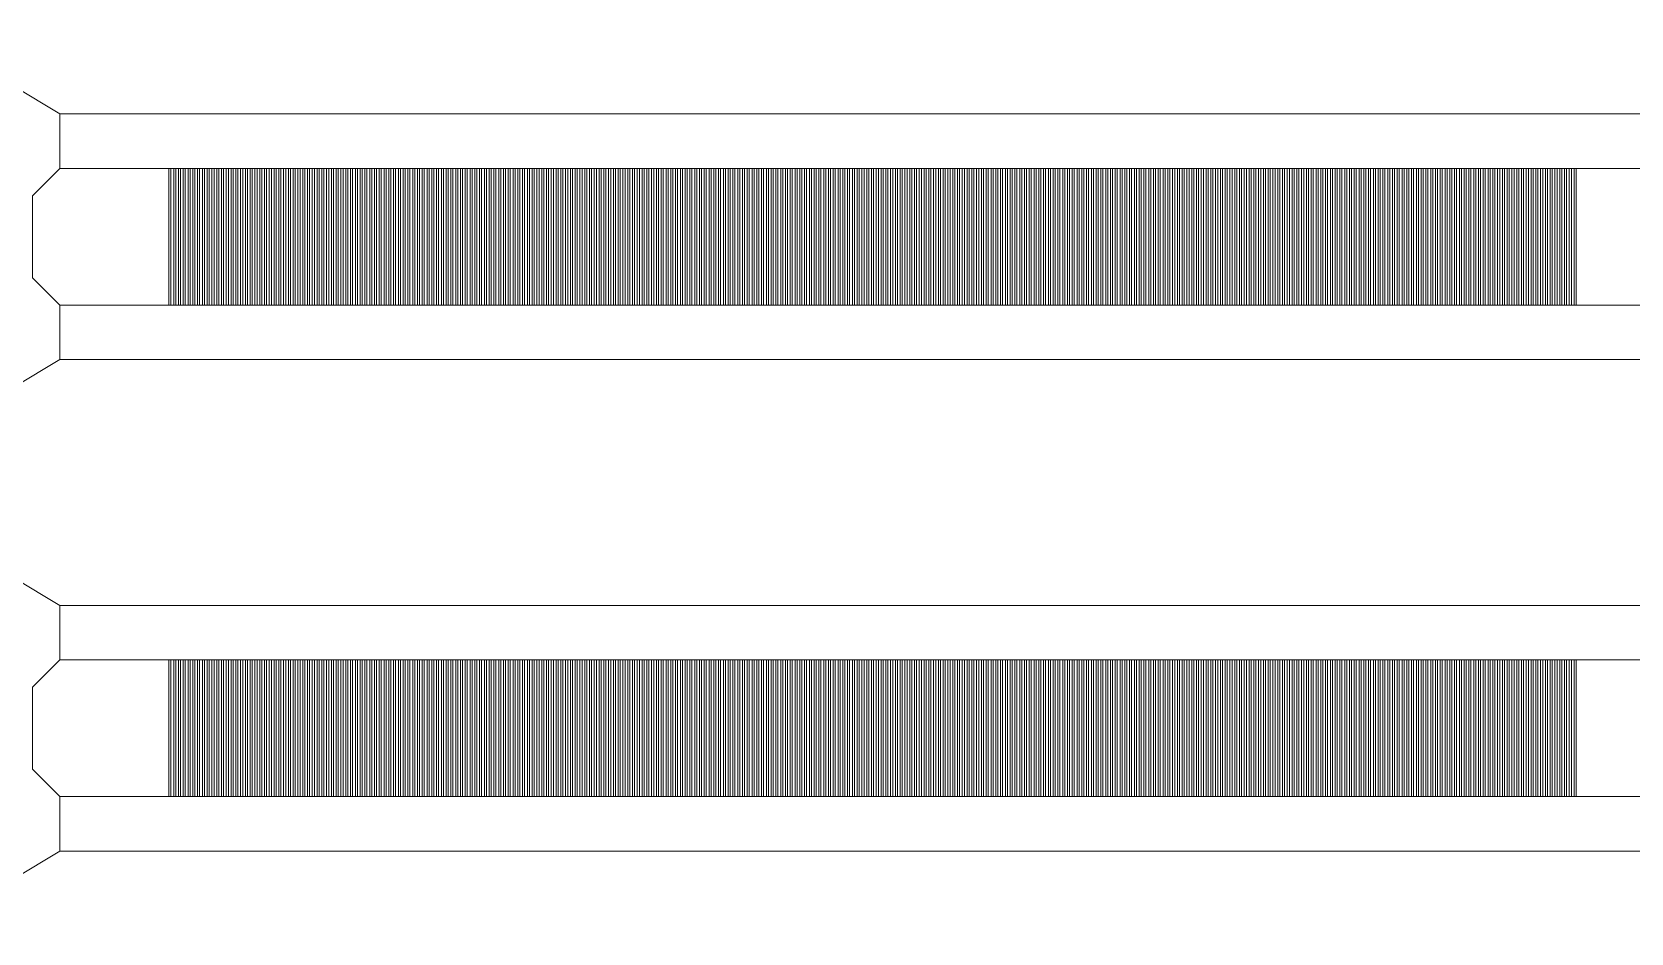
# Model space of a CAD drawing. Extents: x 1000 to 49000, y 2919 to 77300.
# Drawn here: x 39820 to 40405, y 43400 to 43730 of the extents above; entities that cross this region are included whole.
import ezdxf

# ---------------------------------------------------------------- set-up
doc = ezdxf.new("R2010")
doc.units = 13
doc.layers.add('Outer', color=1, linetype='Continuous', lineweight=0, true_color=0xff0000)

msp = doc.modelspace()

# ---------------------------------------------------------------- linework, layer by layer
at = {"layer": 'Outer'}
for points in [[(39780, 43730), (39830, 43700), (39830, 43680), (39820, 43670), (39820, 43640), (39830, 43630), (39830, 43610), (39780, 43580)], [(39830, 43680), (39830, 43700), (41340, 43700), (41340, 43680), (39830, 43680)], [(39870, 43680), (39870.75, 43680), (39870.75, 43630), (39870, 43630), (39870, 43680)], [(39871.75, 43680), (39872.5, 43680), (39872.5, 43630), (39871.75, 43630), (39871.75, 43680)], [(39873.5, 43680), (39874.25, 43680), (39874.25, 43630), (39873.5, 43630), (39873.5, 43680)], [(39875.25, 43680), (39876, 43680), (39876, 43630), (39875.25, 43630), (39875.25, 43680)], [(39877, 43680), (39877.75, 43680), (39877.75, 43630), (39877, 43630), (39877, 43680)], [(39878.75, 43680), (39879.5, 43680), (39879.5, 43630), (39878.75, 43630), (39878.75, 43680)], [(39880.5, 43680), (39881.25, 43680), (39881.25, 43630), (39880.5, 43630), (39880.5, 43680)], [(39882.25, 43680), (39883, 43680), (39883, 43630), (39882.25, 43630), (39882.25, 43680)], [(39884, 43680), (39884.75, 43680), (39884.75, 43630), (39884, 43630), (39884, 43680)], [(39885.75, 43680), (39886.5, 43680), (39886.5, 43630), (39885.75, 43630), (39885.75, 43680)], [(39887.5, 43680), (39888.25, 43680), (39888.25, 43630), (39887.5, 43630), (39887.5, 43680)], [(39889.25, 43680), (39890, 43680), (39890, 43630), (39889.25, 43630), (39889.25, 43680)], [(39891, 43680), (39891.75, 43680), (39891.75, 43630), (39891, 43630), (39891, 43680)], [(39892.75, 43680), (39893.5, 43680), (39893.5, 43630), (39892.75, 43630), (39892.75, 43680)], [(39894.5, 43680), (39895.25, 43680), (39895.25, 43630), (39894.5, 43630), (39894.5, 43680)], [(39896.25, 43680), (39897, 43680), (39897, 43630), (39896.25, 43630), (39896.25, 43680)], [(39898, 43680), (39898.75, 43680), (39898.75, 43630), (39898, 43630), (39898, 43680)], [(39899.75, 43680), (39900.5, 43680), (39900.5, 43630), (39899.75, 43630), (39899.75, 43680)], [(39901.5, 43680), (39902.25, 43680), (39902.25, 43630), (39901.5, 43630), (39901.5, 43680)], [(39903.25, 43680), (39904, 43680), (39904, 43630), (39903.25, 43630), (39903.25, 43680)], [(39905, 43680), (39905.75, 43680), (39905.75, 43630), (39905, 43630), (39905, 43680)], [(39906.75, 43680), (39907.5, 43680), (39907.5, 43630), (39906.75, 43630), (39906.75, 43680)], [(39908.5, 43680), (39909.25, 43680), (39909.25, 43630), (39908.5, 43630), (39908.5, 43680)], [(39910.25, 43680), (39911, 43680), (39911, 43630), (39910.25, 43630), (39910.25, 43680)], [(39912, 43680), (39912.75, 43680), (39912.75, 43630), (39912, 43630), (39912, 43680)], [(39913.75, 43680), (39914.5, 43680), (39914.5, 43630), (39913.75, 43630), (39913.75, 43680)], [(39915.5, 43680), (39916.25, 43680), (39916.25, 43630), (39915.5, 43630), (39915.5, 43680)], [(39917.25, 43680), (39918, 43680), (39918, 43630), (39917.25, 43630), (39917.25, 43680)], [(39919, 43680), (39919.75, 43680), (39919.75, 43630), (39919, 43630), (39919, 43680)], [(39920.75, 43680), (39921.5, 43680), (39921.5, 43630), (39920.75, 43630), (39920.75, 43680)], [(39922.5, 43680), (39923.25, 43680), (39923.25, 43630), (39922.5, 43630), (39922.5, 43680)], [(39924.25, 43680), (39925, 43680), (39925, 43630), (39924.25, 43630), (39924.25, 43680)], [(39926, 43680), (39926.75, 43680), (39926.75, 43630), (39926, 43630), (39926, 43680)], [(39927.75, 43680), (39928.5, 43680), (39928.5, 43630), (39927.75, 43630), (39927.75, 43680)], [(39929.5, 43680), (39930.25, 43680), (39930.25, 43630), (39929.5, 43630), (39929.5, 43680)], [(39931.25, 43680), (39932, 43680), (39932, 43630), (39931.25, 43630), (39931.25, 43680)], [(39933, 43680), (39933.75, 43680), (39933.75, 43630), (39933, 43630), (39933, 43680)], [(39934.75, 43680), (39935.5, 43680), (39935.5, 43630), (39934.75, 43630), (39934.75, 43680)], [(39936.5, 43680), (39937.25, 43680), (39937.25, 43630), (39936.5, 43630), (39936.5, 43680)], [(39938.25, 43680), (39939, 43680), (39939, 43630), (39938.25, 43630), (39938.25, 43680)], [(39940, 43680), (39940.75, 43680), (39940.75, 43630), (39940, 43630), (39940, 43680)], [(39941.75, 43680), (39942.5, 43680), (39942.5, 43630), (39941.75, 43630), (39941.75, 43680)], [(39943.5, 43680), (39944.25, 43680), (39944.25, 43630), (39943.5, 43630), (39943.5, 43680)], [(39945.25, 43680), (39946, 43680), (39946, 43630), (39945.25, 43630), (39945.25, 43680)], [(39947, 43680), (39947.75, 43680), (39947.75, 43630), (39947, 43630), (39947, 43680)], [(39948.75, 43680), (39949.5, 43680), (39949.5, 43630), (39948.75, 43630), (39948.75, 43680)], [(39950.5, 43680), (39951.25, 43680), (39951.25, 43630), (39950.5, 43630), (39950.5, 43680)], [(39952.25, 43680), (39953, 43680), (39953, 43630), (39952.25, 43630), (39952.25, 43680)], [(39954, 43680), (39954.75, 43680), (39954.75, 43630), (39954, 43630), (39954, 43680)], [(39955.75, 43680), (39956.5, 43680), (39956.5, 43630), (39955.75, 43630), (39955.75, 43680)], [(39957.5, 43680), (39958.25, 43680), (39958.25, 43630), (39957.5, 43630), (39957.5, 43680)], [(39959.25, 43680), (39960, 43680), (39960, 43630), (39959.25, 43630), (39959.25, 43680)], [(39961, 43680), (39961.75, 43680), (39961.75, 43630), (39961, 43630), (39961, 43680)], [(39962.75, 43680), (39963.5, 43680), (39963.5, 43630), (39962.75, 43630), (39962.75, 43680)], [(39964.5, 43680), (39965.25, 43680), (39965.25, 43630), (39964.5, 43630), (39964.5, 43680)], [(39966.25, 43680), (39967, 43680), (39967, 43630), (39966.25, 43630), (39966.25, 43680)], [(39968, 43680), (39968.75, 43680), (39968.75, 43630), (39968, 43630), (39968, 43680)], [(39969.75, 43680), (39970.5, 43680), (39970.5, 43630), (39969.75, 43630), (39969.75, 43680)], [(39971.5, 43680), (39972.25, 43680), (39972.25, 43630), (39971.5, 43630), (39971.5, 43680)], [(39973.25, 43680), (39974, 43680), (39974, 43630), (39973.25, 43630), (39973.25, 43680)], [(39975, 43680), (39975.75, 43680), (39975.75, 43630), (39975, 43630), (39975, 43680)], [(39976.75, 43680), (39977.5, 43680), (39977.5, 43630), (39976.75, 43630), (39976.75, 43680)], [(39978.5, 43680), (39979.25, 43680), (39979.25, 43630), (39978.5, 43630), (39978.5, 43680)], [(39980.25, 43680), (39981, 43680), (39981, 43630), (39980.25, 43630), (39980.25, 43680)], [(39982, 43680), (39982.75, 43680), (39982.75, 43630), (39982, 43630), (39982, 43680)], [(39983.75, 43680), (39984.5, 43680), (39984.5, 43630), (39983.75, 43630), (39983.75, 43680)], [(39985.5, 43680), (39986.25, 43680), (39986.25, 43630), (39985.5, 43630), (39985.5, 43680)], [(39987.25, 43680), (39988, 43680), (39988, 43630), (39987.25, 43630), (39987.25, 43680)], [(39989, 43680), (39989.75, 43680), (39989.75, 43630), (39989, 43630), (39989, 43680)], [(39990.75, 43680), (39991.5, 43680), (39991.5, 43630), (39990.75, 43630), (39990.75, 43680)], [(39992.5, 43680), (39993.25, 43680), (39993.25, 43630), (39992.5, 43630), (39992.5, 43680)], [(39994.25, 43680), (39995, 43680), (39995, 43630), (39994.25, 43630), (39994.25, 43680)], [(39996, 43680), (39996.75, 43680), (39996.75, 43630), (39996, 43630), (39996, 43680)], [(39997.75, 43680), (39998.5, 43680), (39998.5, 43630), (39997.75, 43630), (39997.75, 43680)], [(39999.5, 43680), (40000.25, 43680), (40000.25, 43630), (39999.5, 43630), (39999.5, 43680)], [(40001.25, 43680), (40002, 43680), (40002, 43630), (40001.25, 43630), (40001.25, 43680)], [(40003, 43680), (40003.75, 43680), (40003.75, 43630), (40003, 43630), (40003, 43680)], [(40004.75, 43680), (40005.5, 43680), (40005.5, 43630), (40004.75, 43630), (40004.75, 43680)], [(40006.5, 43680), (40007.25, 43680), (40007.25, 43630), (40006.5, 43630), (40006.5, 43680)], [(40008.25, 43680), (40009, 43680), (40009, 43630), (40008.25, 43630), (40008.25, 43680)], [(40010, 43680), (40010.75, 43680), (40010.75, 43630), (40010, 43630), (40010, 43680)], [(40011.75, 43680), (40012.5, 43680), (40012.5, 43630), (40011.75, 43630), (40011.75, 43680)], [(40013.5, 43680), (40014.25, 43680), (40014.25, 43630), (40013.5, 43630), (40013.5, 43680)], [(40015.25, 43680), (40016, 43680), (40016, 43630), (40015.25, 43630), (40015.25, 43680)], [(40017, 43680), (40017.75, 43680), (40017.75, 43630), (40017, 43630), (40017, 43680)], [(40018.75, 43680), (40019.5, 43680), (40019.5, 43630), (40018.75, 43630), (40018.75, 43680)], [(40020.5, 43680), (40021.25, 43680), (40021.25, 43630), (40020.5, 43630), (40020.5, 43680)], [(40022.25, 43680), (40023, 43680), (40023, 43630), (40022.25, 43630), (40022.25, 43680)], [(40024, 43680), (40024.75, 43680), (40024.75, 43630), (40024, 43630), (40024, 43680)], [(40025.75, 43680), (40026.5, 43680), (40026.5, 43630), (40025.75, 43630), (40025.75, 43680)], [(40027.5, 43680), (40028.25, 43680), (40028.25, 43630), (40027.5, 43630), (40027.5, 43680)], [(40029.25, 43680), (40030, 43680), (40030, 43630), (40029.25, 43630), (40029.25, 43680)], [(40031, 43680), (40031.75, 43680), (40031.75, 43630), (40031, 43630), (40031, 43680)], [(40032.75, 43680), (40033.5, 43680), (40033.5, 43630), (40032.75, 43630), (40032.75, 43680)], [(40034.5, 43680), (40035.25, 43680), (40035.25, 43630), (40034.5, 43630), (40034.5, 43680)], [(40036.25, 43680), (40037, 43680), (40037, 43630), (40036.25, 43630), (40036.25, 43680)], [(40038, 43680), (40038.75, 43680), (40038.75, 43630), (40038, 43630), (40038, 43680)], [(40039.75, 43680), (40040.5, 43680), (40040.5, 43630), (40039.75, 43630), (40039.75, 43680)], [(40041.5, 43680), (40042.25, 43680), (40042.25, 43630), (40041.5, 43630), (40041.5, 43680)], [(40043.25, 43680), (40044, 43680), (40044, 43630), (40043.25, 43630), (40043.25, 43680)], [(40045, 43680), (40045.75, 43680), (40045.75, 43630), (40045, 43630), (40045, 43680)], [(40046.75, 43680), (40047.5, 43680), (40047.5, 43630), (40046.75, 43630), (40046.75, 43680)], [(40048.5, 43680), (40049.25, 43680), (40049.25, 43630), (40048.5, 43630), (40048.5, 43680)], [(40050.25, 43680), (40051, 43680), (40051, 43630), (40050.25, 43630), (40050.25, 43680)], [(40052, 43680), (40052.75, 43680), (40052.75, 43630), (40052, 43630), (40052, 43680)], [(40053.75, 43680), (40054.5, 43680), (40054.5, 43630), (40053.75, 43630), (40053.75, 43680)], [(40055.5, 43680), (40056.25, 43680), (40056.25, 43630), (40055.5, 43630), (40055.5, 43680)], [(40057.25, 43680), (40058, 43680), (40058, 43630), (40057.25, 43630), (40057.25, 43680)], [(40059, 43680), (40059.75, 43680), (40059.75, 43630), (40059, 43630), (40059, 43680)], [(40060.75, 43680), (40061.5, 43680), (40061.5, 43630), (40060.75, 43630), (40060.75, 43680)], [(40062.5, 43680), (40063.25, 43680), (40063.25, 43630), (40062.5, 43630), (40062.5, 43680)], [(40064.25, 43680), (40065, 43680), (40065, 43630), (40064.25, 43630), (40064.25, 43680)], [(40066, 43680), (40066.75, 43680), (40066.75, 43630), (40066, 43630), (40066, 43680)], [(40067.75, 43680), (40068.5, 43680), (40068.5, 43630), (40067.75, 43630), (40067.75, 43680)], [(40069.5, 43680), (40070.25, 43680), (40070.25, 43630), (40069.5, 43630), (40069.5, 43680)], [(40071.25, 43680), (40072, 43680), (40072, 43630), (40071.25, 43630), (40071.25, 43680)], [(40073, 43680), (40073.75, 43680), (40073.75, 43630), (40073, 43630), (40073, 43680)], [(40074.75, 43680), (40075.5, 43680), (40075.5, 43630), (40074.75, 43630), (40074.75, 43680)], [(40076.5, 43680), (40077.25, 43680), (40077.25, 43630), (40076.5, 43630), (40076.5, 43680)], [(40078.25, 43680), (40079, 43680), (40079, 43630), (40078.25, 43630), (40078.25, 43680)], [(40080, 43680), (40080.75, 43680), (40080.75, 43630), (40080, 43630), (40080, 43680)], [(40081.75, 43680), (40082.5, 43680), (40082.5, 43630), (40081.75, 43630), (40081.75, 43680)], [(40083.5, 43680), (40084.25, 43680), (40084.25, 43630), (40083.5, 43630), (40083.5, 43680)], [(40085.25, 43680), (40086, 43680), (40086, 43630), (40085.25, 43630), (40085.25, 43680)], [(40087, 43680), (40087.75, 43680), (40087.75, 43630), (40087, 43630), (40087, 43680)], [(40088.75, 43680), (40089.5, 43680), (40089.5, 43630), (40088.75, 43630), (40088.75, 43680)], [(40090.5, 43680), (40091.25, 43680), (40091.25, 43630), (40090.5, 43630), (40090.5, 43680)], [(40092.25, 43680), (40093, 43680), (40093, 43630), (40092.25, 43630), (40092.25, 43680)], [(40094, 43680), (40094.75, 43680), (40094.75, 43630), (40094, 43630), (40094, 43680)], [(40095.75, 43680), (40096.5, 43680), (40096.5, 43630), (40095.75, 43630), (40095.75, 43680)], [(40097.5, 43680), (40098.25, 43680), (40098.25, 43630), (40097.5, 43630), (40097.5, 43680)], [(40099.25, 43680), (40100, 43680), (40100, 43630), (40099.25, 43630), (40099.25, 43680)], [(40101, 43680), (40101.75, 43680), (40101.75, 43630), (40101, 43630), (40101, 43680)], [(40102.75, 43680), (40103.5, 43680), (40103.5, 43630), (40102.75, 43630), (40102.75, 43680)], [(40104.5, 43680), (40105.25, 43680), (40105.25, 43630), (40104.5, 43630), (40104.5, 43680)], [(40106.25, 43680), (40107, 43680), (40107, 43630), (40106.25, 43630), (40106.25, 43680)], [(40108, 43680), (40108.75, 43680), (40108.75, 43630), (40108, 43630), (40108, 43680)], [(40109.75, 43680), (40110.5, 43680), (40110.5, 43630), (40109.75, 43630), (40109.75, 43680)], [(40111.5, 43680), (40112.25, 43680), (40112.25, 43630), (40111.5, 43630), (40111.5, 43680)], [(40113.25, 43680), (40114, 43680), (40114, 43630), (40113.25, 43630), (40113.25, 43680)], [(40115, 43680), (40115.75, 43680), (40115.75, 43630), (40115, 43630), (40115, 43680)], [(40116.75, 43680), (40117.5, 43680), (40117.5, 43630), (40116.75, 43630), (40116.75, 43680)], [(40118.5, 43680), (40119.25, 43680), (40119.25, 43630), (40118.5, 43630), (40118.5, 43680)], [(40120.25, 43680), (40121, 43680), (40121, 43630), (40120.25, 43630), (40120.25, 43680)], [(40122, 43680), (40122.75, 43680), (40122.75, 43630), (40122, 43630), (40122, 43680)], [(40123.75, 43680), (40124.5, 43680), (40124.5, 43630), (40123.75, 43630), (40123.75, 43680)], [(40125.5, 43680), (40126.25, 43680), (40126.25, 43630), (40125.5, 43630), (40125.5, 43680)], [(40127.25, 43680), (40128, 43680), (40128, 43630), (40127.25, 43630), (40127.25, 43680)], [(40129, 43680), (40129.75, 43680), (40129.75, 43630), (40129, 43630), (40129, 43680)], [(40130.75, 43680), (40131.5, 43680), (40131.5, 43630), (40130.75, 43630), (40130.75, 43680)], [(40132.5, 43680), (40133.25, 43680), (40133.25, 43630), (40132.5, 43630), (40132.5, 43680)], [(40134.25, 43680), (40135, 43680), (40135, 43630), (40134.25, 43630), (40134.25, 43680)], [(40136, 43680), (40136.75, 43680), (40136.75, 43630), (40136, 43630), (40136, 43680)], [(40137.75, 43680), (40138.5, 43680), (40138.5, 43630), (40137.75, 43630), (40137.75, 43680)], [(40139.5, 43680), (40140.25, 43680), (40140.25, 43630), (40139.5, 43630), (40139.5, 43680)], [(40141.25, 43680), (40142, 43680), (40142, 43630), (40141.25, 43630), (40141.25, 43680)], [(40143, 43680), (40143.75, 43680), (40143.75, 43630), (40143, 43630), (40143, 43680)], [(40144.75, 43680), (40145.5, 43680), (40145.5, 43630), (40144.75, 43630), (40144.75, 43680)], [(40146.5, 43680), (40147.25, 43680), (40147.25, 43630), (40146.5, 43630), (40146.5, 43680)], [(40148.25, 43680), (40149, 43680), (40149, 43630), (40148.25, 43630), (40148.25, 43680)], [(40150, 43680), (40150.75, 43680), (40150.75, 43630), (40150, 43630), (40150, 43680)], [(40151.75, 43680), (40152.5, 43680), (40152.5, 43630), (40151.75, 43630), (40151.75, 43680)], [(40153.5, 43680), (40154.25, 43680), (40154.25, 43630), (40153.5, 43630), (40153.5, 43680)], [(40155.25, 43680), (40156, 43680), (40156, 43630), (40155.25, 43630), (40155.25, 43680)], [(40157, 43680), (40157.75, 43680), (40157.75, 43630), (40157, 43630), (40157, 43680)], [(40158.75, 43680), (40159.5, 43680), (40159.5, 43630), (40158.75, 43630), (40158.75, 43680)], [(40160.5, 43680), (40161.25, 43680), (40161.25, 43630), (40160.5, 43630), (40160.5, 43680)], [(40162.25, 43680), (40163, 43680), (40163, 43630), (40162.25, 43630), (40162.25, 43680)], [(40164, 43680), (40164.75, 43680), (40164.75, 43630), (40164, 43630), (40164, 43680)], [(40165.75, 43680), (40166.5, 43680), (40166.5, 43630), (40165.75, 43630), (40165.75, 43680)], [(40167.5, 43680), (40168.25, 43680), (40168.25, 43630), (40167.5, 43630), (40167.5, 43680)], [(40169.25, 43680), (40170, 43680), (40170, 43630), (40169.25, 43630), (40169.25, 43680)], [(40171, 43680), (40171.75, 43680), (40171.75, 43630), (40171, 43630), (40171, 43680)], [(40172.75, 43680), (40173.5, 43680), (40173.5, 43630), (40172.75, 43630), (40172.75, 43680)], [(40174.5, 43680), (40175.25, 43680), (40175.25, 43630), (40174.5, 43630), (40174.5, 43680)], [(40176.25, 43680), (40177, 43680), (40177, 43630), (40176.25, 43630), (40176.25, 43680)], [(40178, 43680), (40178.75, 43680), (40178.75, 43630), (40178, 43630), (40178, 43680)], [(40179.75, 43680), (40180.5, 43680), (40180.5, 43630), (40179.75, 43630), (40179.75, 43680)], [(40181.5, 43680), (40182.25, 43680), (40182.25, 43630), (40181.5, 43630), (40181.5, 43680)], [(40183.25, 43680), (40184, 43680), (40184, 43630), (40183.25, 43630), (40183.25, 43680)], [(40185, 43680), (40185.75, 43680), (40185.75, 43630), (40185, 43630), (40185, 43680)], [(40186.75, 43680), (40187.5, 43680), (40187.5, 43630), (40186.75, 43630), (40186.75, 43680)], [(40188.5, 43680), (40189.25, 43680), (40189.25, 43630), (40188.5, 43630), (40188.5, 43680)], [(40190.25, 43680), (40191, 43680), (40191, 43630), (40190.25, 43630), (40190.25, 43680)], [(40192, 43680), (40192.75, 43680), (40192.75, 43630), (40192, 43630), (40192, 43680)], [(40193.75, 43680), (40194.5, 43680), (40194.5, 43630), (40193.75, 43630), (40193.75, 43680)], [(40195.5, 43680), (40196.25, 43680), (40196.25, 43630), (40195.5, 43630), (40195.5, 43680)], [(40197.25, 43680), (40198, 43680), (40198, 43630), (40197.25, 43630), (40197.25, 43680)], [(40199, 43680), (40199.75, 43680), (40199.75, 43630), (40199, 43630), (40199, 43680)], [(40200.75, 43680), (40201.5, 43680), (40201.5, 43630), (40200.75, 43630), (40200.75, 43680)], [(40202.5, 43680), (40203.25, 43680), (40203.25, 43630), (40202.5, 43630), (40202.5, 43680)], [(40204.25, 43680), (40205, 43680), (40205, 43630), (40204.25, 43630), (40204.25, 43680)], [(40206, 43680), (40206.75, 43680), (40206.75, 43630), (40206, 43630), (40206, 43680)], [(40207.75, 43680), (40208.5, 43680), (40208.5, 43630), (40207.75, 43630), (40207.75, 43680)], [(40209.5, 43680), (40210.25, 43680), (40210.25, 43630), (40209.5, 43630), (40209.5, 43680)], [(40211.25, 43680), (40212, 43680), (40212, 43630), (40211.25, 43630), (40211.25, 43680)], [(40213, 43680), (40213.75, 43680), (40213.75, 43630), (40213, 43630), (40213, 43680)], [(40214.75, 43680), (40215.5, 43680), (40215.5, 43630), (40214.75, 43630), (40214.75, 43680)], [(40216.5, 43680), (40217.25, 43680), (40217.25, 43630), (40216.5, 43630), (40216.5, 43680)], [(40218.25, 43680), (40219, 43680), (40219, 43630), (40218.25, 43630), (40218.25, 43680)], [(40220, 43680), (40220.75, 43680), (40220.75, 43630), (40220, 43630), (40220, 43680)], [(40221.75, 43680), (40222.5, 43680), (40222.5, 43630), (40221.75, 43630), (40221.75, 43680)], [(40223.5, 43680), (40224.25, 43680), (40224.25, 43630), (40223.5, 43630), (40223.5, 43680)], [(40225.25, 43680), (40226, 43680), (40226, 43630), (40225.25, 43630), (40225.25, 43680)], [(40227, 43680), (40227.75, 43680), (40227.75, 43630), (40227, 43630), (40227, 43680)], [(40228.75, 43680), (40229.5, 43680), (40229.5, 43630), (40228.75, 43630), (40228.75, 43680)], [(40230.5, 43680), (40231.25, 43680), (40231.25, 43630), (40230.5, 43630), (40230.5, 43680)], [(40232.25, 43680), (40233, 43680), (40233, 43630), (40232.25, 43630), (40232.25, 43680)], [(40234, 43680), (40234.75, 43680), (40234.75, 43630), (40234, 43630), (40234, 43680)], [(40235.75, 43680), (40236.5, 43680), (40236.5, 43630), (40235.75, 43630), (40235.75, 43680)], [(40237.5, 43680), (40238.25, 43680), (40238.25, 43630), (40237.5, 43630), (40237.5, 43680)], [(40239.25, 43680), (40240, 43680), (40240, 43630), (40239.25, 43630), (40239.25, 43680)], [(40241, 43680), (40241.75, 43680), (40241.75, 43630), (40241, 43630), (40241, 43680)], [(40242.75, 43680), (40243.5, 43680), (40243.5, 43630), (40242.75, 43630), (40242.75, 43680)], [(40244.5, 43680), (40245.25, 43680), (40245.25, 43630), (40244.5, 43630), (40244.5, 43680)], [(40246.25, 43680), (40247, 43680), (40247, 43630), (40246.25, 43630), (40246.25, 43680)], [(40248, 43680), (40248.75, 43680), (40248.75, 43630), (40248, 43630), (40248, 43680)], [(40249.75, 43680), (40250.5, 43680), (40250.5, 43630), (40249.75, 43630), (40249.75, 43680)], [(40251.5, 43680), (40252.25, 43680), (40252.25, 43630), (40251.5, 43630), (40251.5, 43680)], [(40253.25, 43680), (40254, 43680), (40254, 43630), (40253.25, 43630), (40253.25, 43680)], [(40255, 43680), (40255.75, 43680), (40255.75, 43630), (40255, 43630), (40255, 43680)], [(40256.75, 43680), (40257.5, 43680), (40257.5, 43630), (40256.75, 43630), (40256.75, 43680)], [(40258.5, 43680), (40259.25, 43680), (40259.25, 43630), (40258.5, 43630), (40258.5, 43680)], [(40260.25, 43680), (40261, 43680), (40261, 43630), (40260.25, 43630), (40260.25, 43680)], [(40262, 43680), (40262.75, 43680), (40262.75, 43630), (40262, 43630), (40262, 43680)], [(40263.75, 43680), (40264.5, 43680), (40264.5, 43630), (40263.75, 43630), (40263.75, 43680)], [(40265.5, 43680), (40266.25, 43680), (40266.25, 43630), (40265.5, 43630), (40265.5, 43680)], [(40267.25, 43680), (40268, 43680), (40268, 43630), (40267.25, 43630), (40267.25, 43680)], [(40269, 43680), (40269.75, 43680), (40269.75, 43630), (40269, 43630), (40269, 43680)], [(40270.75, 43680), (40271.5, 43680), (40271.5, 43630), (40270.75, 43630), (40270.75, 43680)], [(40272.5, 43680), (40273.25, 43680), (40273.25, 43630), (40272.5, 43630), (40272.5, 43680)], [(40274.25, 43680), (40275, 43680), (40275, 43630), (40274.25, 43630), (40274.25, 43680)], [(40276, 43680), (40276.75, 43680), (40276.75, 43630), (40276, 43630), (40276, 43680)], [(40277.75, 43680), (40278.5, 43680), (40278.5, 43630), (40277.75, 43630), (40277.75, 43680)], [(40279.5, 43680), (40280.25, 43680), (40280.25, 43630), (40279.5, 43630), (40279.5, 43680)], [(40281.25, 43680), (40282, 43680), (40282, 43630), (40281.25, 43630), (40281.25, 43680)], [(40283, 43680), (40283.75, 43680), (40283.75, 43630), (40283, 43630), (40283, 43680)], [(40284.75, 43680), (40285.5, 43680), (40285.5, 43630), (40284.75, 43630), (40284.75, 43680)], [(40286.5, 43680), (40287.25, 43680), (40287.25, 43630), (40286.5, 43630), (40286.5, 43680)], [(40288.25, 43680), (40289, 43680), (40289, 43630), (40288.25, 43630), (40288.25, 43680)], [(40290, 43680), (40290.75, 43680), (40290.75, 43630), (40290, 43630), (40290, 43680)], [(40291.75, 43680), (40292.5, 43680), (40292.5, 43630), (40291.75, 43630), (40291.75, 43680)], [(40293.5, 43680), (40294.25, 43680), (40294.25, 43630), (40293.5, 43630), (40293.5, 43680)], [(40295.25, 43680), (40296, 43680), (40296, 43630), (40295.25, 43630), (40295.25, 43680)], [(40297, 43680), (40297.75, 43680), (40297.75, 43630), (40297, 43630), (40297, 43680)], [(40298.75, 43680), (40299.5, 43680), (40299.5, 43630), (40298.75, 43630), (40298.75, 43680)], [(40300.5, 43680), (40301.25, 43680), (40301.25, 43630), (40300.5, 43630), (40300.5, 43680)], [(40302.25, 43680), (40303, 43680), (40303, 43630), (40302.25, 43630), (40302.25, 43680)], [(40304, 43680), (40304.75, 43680), (40304.75, 43630), (40304, 43630), (40304, 43680)], [(40305.75, 43680), (40306.5, 43680), (40306.5, 43630), (40305.75, 43630), (40305.75, 43680)], [(40307.5, 43680), (40308.25, 43680), (40308.25, 43630), (40307.5, 43630), (40307.5, 43680)], [(40309.25, 43680), (40310, 43680), (40310, 43630), (40309.25, 43630), (40309.25, 43680)], [(40311, 43680), (40311.75, 43680), (40311.75, 43630), (40311, 43630), (40311, 43680)], [(40312.75, 43680), (40313.5, 43680), (40313.5, 43630), (40312.75, 43630), (40312.75, 43680)], [(40314.5, 43680), (40315.25, 43680), (40315.25, 43630), (40314.5, 43630), (40314.5, 43680)], [(40316.25, 43680), (40317, 43680), (40317, 43630), (40316.25, 43630), (40316.25, 43680)], [(40318, 43680), (40318.75, 43680), (40318.75, 43630), (40318, 43630), (40318, 43680)], [(40319.75, 43680), (40320.5, 43680), (40320.5, 43630), (40319.75, 43630), (40319.75, 43680)], [(40321.5, 43680), (40322.25, 43680), (40322.25, 43630), (40321.5, 43630), (40321.5, 43680)], [(40323.25, 43680), (40324, 43680), (40324, 43630), (40323.25, 43630), (40323.25, 43680)], [(40325, 43680), (40325.75, 43680), (40325.75, 43630), (40325, 43630), (40325, 43680)], [(40326.75, 43680), (40327.5, 43680), (40327.5, 43630), (40326.75, 43630), (40326.75, 43680)], [(40328.5, 43680), (40329.25, 43680), (40329.25, 43630), (40328.5, 43630), (40328.5, 43680)], [(40330.25, 43680), (40331, 43680), (40331, 43630), (40330.25, 43630), (40330.25, 43680)], [(40332, 43680), (40332.75, 43680), (40332.75, 43630), (40332, 43630), (40332, 43680)], [(40333.75, 43680), (40334.5, 43680), (40334.5, 43630), (40333.75, 43630), (40333.75, 43680)], [(40335.5, 43680), (40336.25, 43680), (40336.25, 43630), (40335.5, 43630), (40335.5, 43680)], [(40337.25, 43680), (40338, 43680), (40338, 43630), (40337.25, 43630), (40337.25, 43680)], [(40339, 43680), (40339.75, 43680), (40339.75, 43630), (40339, 43630), (40339, 43680)], [(40340.75, 43680), (40341.5, 43680), (40341.5, 43630), (40340.75, 43630), (40340.75, 43680)], [(40342.5, 43680), (40343.25, 43680), (40343.25, 43630), (40342.5, 43630), (40342.5, 43680)], [(40344.25, 43680), (40345, 43680), (40345, 43630), (40344.25, 43630), (40344.25, 43680)], [(40346, 43680), (40346.75, 43680), (40346.75, 43630), (40346, 43630), (40346, 43680)], [(40347.75, 43680), (40348.5, 43680), (40348.5, 43630), (40347.75, 43630), (40347.75, 43680)], [(40349.5, 43680), (40350.25, 43680), (40350.25, 43630), (40349.5, 43630), (40349.5, 43680)], [(40351.25, 43680), (40352, 43680), (40352, 43630), (40351.25, 43630), (40351.25, 43680)], [(40353, 43680), (40353.75, 43680), (40353.75, 43630), (40353, 43630), (40353, 43680)], [(40354.75, 43680), (40355.5, 43680), (40355.5, 43630), (40354.75, 43630), (40354.75, 43680)], [(40356.5, 43680), (40357.25, 43680), (40357.25, 43630), (40356.5, 43630), (40356.5, 43680)], [(40358.25, 43680), (40359, 43680), (40359, 43630), (40358.25, 43630), (40358.25, 43680)], [(40360, 43680), (40360.75, 43680), (40360.75, 43630), (40360, 43630), (40360, 43680)], [(40361.75, 43680), (40362.5, 43680), (40362.5, 43630), (40361.75, 43630), (40361.75, 43680)], [(40363.5, 43680), (40364.25, 43680), (40364.25, 43630), (40363.5, 43630), (40363.5, 43680)], [(40365.25, 43680), (40366, 43680), (40366, 43630), (40365.25, 43630), (40365.25, 43680)], [(40367, 43680), (40367.75, 43680), (40367.75, 43630), (40367, 43630), (40367, 43680)], [(40368.75, 43680), (40369.5, 43680), (40369.5, 43630), (40368.75, 43630), (40368.75, 43680)], [(40370.5, 43680), (40371.25, 43680), (40371.25, 43630), (40370.5, 43630), (40370.5, 43680)], [(40372.25, 43680), (40373, 43680), (40373, 43630), (40372.25, 43630), (40372.25, 43680)], [(40374, 43680), (40374.75, 43680), (40374.75, 43630), (40374, 43630), (40374, 43680)], [(40375.75, 43680), (40376.5, 43680), (40376.5, 43630), (40375.75, 43630), (40375.75, 43680)], [(40377.5, 43680), (40378.25, 43680), (40378.25, 43630), (40377.5, 43630), (40377.5, 43680)], [(40379.25, 43680), (40380, 43680), (40380, 43630), (40379.25, 43630), (40379.25, 43680)], [(40381, 43680), (40381.75, 43680), (40381.75, 43630), (40381, 43630), (40381, 43680)], [(40382.75, 43680), (40383.5, 43680), (40383.5, 43630), (40382.75, 43630), (40382.75, 43680)], [(40384.5, 43680), (40385.25, 43680), (40385.25, 43630), (40384.5, 43630), (40384.5, 43680)], [(39830, 43630), (39830, 43610), (41340, 43610), (41340, 43630), (39830, 43630)], [(39780, 43550), (39830, 43520), (39830, 43500), (39820, 43490), (39820, 43460), (39830, 43450), (39830, 43430), (39780, 43400)], [(39830, 43500), (39830, 43520), (41340, 43520), (41340, 43500), (39830, 43500)], [(39870, 43500), (39870.75, 43500), (39870.75, 43450), (39870, 43450), (39870, 43500)], [(39871.75, 43500), (39872.5, 43500), (39872.5, 43450), (39871.75, 43450), (39871.75, 43500)], [(39873.5, 43500), (39874.25, 43500), (39874.25, 43450), (39873.5, 43450), (39873.5, 43500)], [(39875.25, 43500), (39876, 43500), (39876, 43450), (39875.25, 43450), (39875.25, 43500)], [(39877, 43500), (39877.75, 43500), (39877.75, 43450), (39877, 43450), (39877, 43500)], [(39878.75, 43500), (39879.5, 43500), (39879.5, 43450), (39878.75, 43450), (39878.75, 43500)], [(39880.5, 43500), (39881.25, 43500), (39881.25, 43450), (39880.5, 43450), (39880.5, 43500)], [(39882.25, 43500), (39883, 43500), (39883, 43450), (39882.25, 43450), (39882.25, 43500)], [(39884, 43500), (39884.75, 43500), (39884.75, 43450), (39884, 43450), (39884, 43500)], [(39885.75, 43500), (39886.5, 43500), (39886.5, 43450), (39885.75, 43450), (39885.75, 43500)], [(39887.5, 43500), (39888.25, 43500), (39888.25, 43450), (39887.5, 43450), (39887.5, 43500)], [(39889.25, 43500), (39890, 43500), (39890, 43450), (39889.25, 43450), (39889.25, 43500)], [(39891, 43500), (39891.75, 43500), (39891.75, 43450), (39891, 43450), (39891, 43500)], [(39892.75, 43500), (39893.5, 43500), (39893.5, 43450), (39892.75, 43450), (39892.75, 43500)], [(39894.5, 43500), (39895.25, 43500), (39895.25, 43450), (39894.5, 43450), (39894.5, 43500)], [(39896.25, 43500), (39897, 43500), (39897, 43450), (39896.25, 43450), (39896.25, 43500)], [(39898, 43500), (39898.75, 43500), (39898.75, 43450), (39898, 43450), (39898, 43500)], [(39899.75, 43500), (39900.5, 43500), (39900.5, 43450), (39899.75, 43450), (39899.75, 43500)], [(39901.5, 43500), (39902.25, 43500), (39902.25, 43450), (39901.5, 43450), (39901.5, 43500)], [(39903.25, 43500), (39904, 43500), (39904, 43450), (39903.25, 43450), (39903.25, 43500)], [(39905, 43500), (39905.75, 43500), (39905.75, 43450), (39905, 43450), (39905, 43500)], [(39906.75, 43500), (39907.5, 43500), (39907.5, 43450), (39906.75, 43450), (39906.75, 43500)], [(39908.5, 43500), (39909.25, 43500), (39909.25, 43450), (39908.5, 43450), (39908.5, 43500)], [(39910.25, 43500), (39911, 43500), (39911, 43450), (39910.25, 43450), (39910.25, 43500)], [(39912, 43500), (39912.75, 43500), (39912.75, 43450), (39912, 43450), (39912, 43500)], [(39913.75, 43500), (39914.5, 43500), (39914.5, 43450), (39913.75, 43450), (39913.75, 43500)], [(39915.5, 43500), (39916.25, 43500), (39916.25, 43450), (39915.5, 43450), (39915.5, 43500)], [(39917.25, 43500), (39918, 43500), (39918, 43450), (39917.25, 43450), (39917.25, 43500)], [(39919, 43500), (39919.75, 43500), (39919.75, 43450), (39919, 43450), (39919, 43500)], [(39920.75, 43500), (39921.5, 43500), (39921.5, 43450), (39920.75, 43450), (39920.75, 43500)], [(39922.5, 43500), (39923.25, 43500), (39923.25, 43450), (39922.5, 43450), (39922.5, 43500)], [(39924.25, 43500), (39925, 43500), (39925, 43450), (39924.25, 43450), (39924.25, 43500)], [(39926, 43500), (39926.75, 43500), (39926.75, 43450), (39926, 43450), (39926, 43500)], [(39927.75, 43500), (39928.5, 43500), (39928.5, 43450), (39927.75, 43450), (39927.75, 43500)], [(39929.5, 43500), (39930.25, 43500), (39930.25, 43450), (39929.5, 43450), (39929.5, 43500)], [(39931.25, 43500), (39932, 43500), (39932, 43450), (39931.25, 43450), (39931.25, 43500)], [(39933, 43500), (39933.75, 43500), (39933.75, 43450), (39933, 43450), (39933, 43500)], [(39934.75, 43500), (39935.5, 43500), (39935.5, 43450), (39934.75, 43450), (39934.75, 43500)], [(39936.5, 43500), (39937.25, 43500), (39937.25, 43450), (39936.5, 43450), (39936.5, 43500)], [(39938.25, 43500), (39939, 43500), (39939, 43450), (39938.25, 43450), (39938.25, 43500)], [(39940, 43500), (39940.75, 43500), (39940.75, 43450), (39940, 43450), (39940, 43500)], [(39941.75, 43500), (39942.5, 43500), (39942.5, 43450), (39941.75, 43450), (39941.75, 43500)], [(39943.5, 43500), (39944.25, 43500), (39944.25, 43450), (39943.5, 43450), (39943.5, 43500)], [(39945.25, 43500), (39946, 43500), (39946, 43450), (39945.25, 43450), (39945.25, 43500)], [(39947, 43500), (39947.75, 43500), (39947.75, 43450), (39947, 43450), (39947, 43500)], [(39948.75, 43500), (39949.5, 43500), (39949.5, 43450), (39948.75, 43450), (39948.75, 43500)], [(39950.5, 43500), (39951.25, 43500), (39951.25, 43450), (39950.5, 43450), (39950.5, 43500)], [(39952.25, 43500), (39953, 43500), (39953, 43450), (39952.25, 43450), (39952.25, 43500)], [(39954, 43500), (39954.75, 43500), (39954.75, 43450), (39954, 43450), (39954, 43500)], [(39955.75, 43500), (39956.5, 43500), (39956.5, 43450), (39955.75, 43450), (39955.75, 43500)], [(39957.5, 43500), (39958.25, 43500), (39958.25, 43450), (39957.5, 43450), (39957.5, 43500)], [(39959.25, 43500), (39960, 43500), (39960, 43450), (39959.25, 43450), (39959.25, 43500)], [(39961, 43500), (39961.75, 43500), (39961.75, 43450), (39961, 43450), (39961, 43500)], [(39962.75, 43500), (39963.5, 43500), (39963.5, 43450), (39962.75, 43450), (39962.75, 43500)], [(39964.5, 43500), (39965.25, 43500), (39965.25, 43450), (39964.5, 43450), (39964.5, 43500)], [(39966.25, 43500), (39967, 43500), (39967, 43450), (39966.25, 43450), (39966.25, 43500)], [(39968, 43500), (39968.75, 43500), (39968.75, 43450), (39968, 43450), (39968, 43500)], [(39969.75, 43500), (39970.5, 43500), (39970.5, 43450), (39969.75, 43450), (39969.75, 43500)], [(39971.5, 43500), (39972.25, 43500), (39972.25, 43450), (39971.5, 43450), (39971.5, 43500)], [(39973.25, 43500), (39974, 43500), (39974, 43450), (39973.25, 43450), (39973.25, 43500)], [(39975, 43500), (39975.75, 43500), (39975.75, 43450), (39975, 43450), (39975, 43500)], [(39976.75, 43500), (39977.5, 43500), (39977.5, 43450), (39976.75, 43450), (39976.75, 43500)], [(39978.5, 43500), (39979.25, 43500), (39979.25, 43450), (39978.5, 43450), (39978.5, 43500)], [(39980.25, 43500), (39981, 43500), (39981, 43450), (39980.25, 43450), (39980.25, 43500)], [(39982, 43500), (39982.75, 43500), (39982.75, 43450), (39982, 43450), (39982, 43500)], [(39983.75, 43500), (39984.5, 43500), (39984.5, 43450), (39983.75, 43450), (39983.75, 43500)], [(39985.5, 43500), (39986.25, 43500), (39986.25, 43450), (39985.5, 43450), (39985.5, 43500)], [(39987.25, 43500), (39988, 43500), (39988, 43450), (39987.25, 43450), (39987.25, 43500)], [(39989, 43500), (39989.75, 43500), (39989.75, 43450), (39989, 43450), (39989, 43500)], [(39990.75, 43500), (39991.5, 43500), (39991.5, 43450), (39990.75, 43450), (39990.75, 43500)], [(39992.5, 43500), (39993.25, 43500), (39993.25, 43450), (39992.5, 43450), (39992.5, 43500)], [(39994.25, 43500), (39995, 43500), (39995, 43450), (39994.25, 43450), (39994.25, 43500)], [(39996, 43500), (39996.75, 43500), (39996.75, 43450), (39996, 43450), (39996, 43500)], [(39997.75, 43500), (39998.5, 43500), (39998.5, 43450), (39997.75, 43450), (39997.75, 43500)], [(39999.5, 43500), (40000.25, 43500), (40000.25, 43450), (39999.5, 43450), (39999.5, 43500)], [(40001.25, 43500), (40002, 43500), (40002, 43450), (40001.25, 43450), (40001.25, 43500)], [(40003, 43500), (40003.75, 43500), (40003.75, 43450), (40003, 43450), (40003, 43500)], [(40004.75, 43500), (40005.5, 43500), (40005.5, 43450), (40004.75, 43450), (40004.75, 43500)], [(40006.5, 43500), (40007.25, 43500), (40007.25, 43450), (40006.5, 43450), (40006.5, 43500)], [(40008.25, 43500), (40009, 43500), (40009, 43450), (40008.25, 43450), (40008.25, 43500)], [(40010, 43500), (40010.75, 43500), (40010.75, 43450), (40010, 43450), (40010, 43500)], [(40011.75, 43500), (40012.5, 43500), (40012.5, 43450), (40011.75, 43450), (40011.75, 43500)], [(40013.5, 43500), (40014.25, 43500), (40014.25, 43450), (40013.5, 43450), (40013.5, 43500)], [(40015.25, 43500), (40016, 43500), (40016, 43450), (40015.25, 43450), (40015.25, 43500)], [(40017, 43500), (40017.75, 43500), (40017.75, 43450), (40017, 43450), (40017, 43500)], [(40018.75, 43500), (40019.5, 43500), (40019.5, 43450), (40018.75, 43450), (40018.75, 43500)], [(40020.5, 43500), (40021.25, 43500), (40021.25, 43450), (40020.5, 43450), (40020.5, 43500)], [(40022.25, 43500), (40023, 43500), (40023, 43450), (40022.25, 43450), (40022.25, 43500)], [(40024, 43500), (40024.75, 43500), (40024.75, 43450), (40024, 43450), (40024, 43500)], [(40025.75, 43500), (40026.5, 43500), (40026.5, 43450), (40025.75, 43450), (40025.75, 43500)], [(40027.5, 43500), (40028.25, 43500), (40028.25, 43450), (40027.5, 43450), (40027.5, 43500)], [(40029.25, 43500), (40030, 43500), (40030, 43450), (40029.25, 43450), (40029.25, 43500)], [(40031, 43500), (40031.75, 43500), (40031.75, 43450), (40031, 43450), (40031, 43500)], [(40032.75, 43500), (40033.5, 43500), (40033.5, 43450), (40032.75, 43450), (40032.75, 43500)], [(40034.5, 43500), (40035.25, 43500), (40035.25, 43450), (40034.5, 43450), (40034.5, 43500)], [(40036.25, 43500), (40037, 43500), (40037, 43450), (40036.25, 43450), (40036.25, 43500)], [(40038, 43500), (40038.75, 43500), (40038.75, 43450), (40038, 43450), (40038, 43500)], [(40039.75, 43500), (40040.5, 43500), (40040.5, 43450), (40039.75, 43450), (40039.75, 43500)], [(40041.5, 43500), (40042.25, 43500), (40042.25, 43450), (40041.5, 43450), (40041.5, 43500)], [(40043.25, 43500), (40044, 43500), (40044, 43450), (40043.25, 43450), (40043.25, 43500)], [(40045, 43500), (40045.75, 43500), (40045.75, 43450), (40045, 43450), (40045, 43500)], [(40046.75, 43500), (40047.5, 43500), (40047.5, 43450), (40046.75, 43450), (40046.75, 43500)], [(40048.5, 43500), (40049.25, 43500), (40049.25, 43450), (40048.5, 43450), (40048.5, 43500)], [(40050.25, 43500), (40051, 43500), (40051, 43450), (40050.25, 43450), (40050.25, 43500)], [(40052, 43500), (40052.75, 43500), (40052.75, 43450), (40052, 43450), (40052, 43500)], [(40053.75, 43500), (40054.5, 43500), (40054.5, 43450), (40053.75, 43450), (40053.75, 43500)], [(40055.5, 43500), (40056.25, 43500), (40056.25, 43450), (40055.5, 43450), (40055.5, 43500)], [(40057.25, 43500), (40058, 43500), (40058, 43450), (40057.25, 43450), (40057.25, 43500)], [(40059, 43500), (40059.75, 43500), (40059.75, 43450), (40059, 43450), (40059, 43500)], [(40060.75, 43500), (40061.5, 43500), (40061.5, 43450), (40060.75, 43450), (40060.75, 43500)], [(40062.5, 43500), (40063.25, 43500), (40063.25, 43450), (40062.5, 43450), (40062.5, 43500)], [(40064.25, 43500), (40065, 43500), (40065, 43450), (40064.25, 43450), (40064.25, 43500)], [(40066, 43500), (40066.75, 43500), (40066.75, 43450), (40066, 43450), (40066, 43500)], [(40067.75, 43500), (40068.5, 43500), (40068.5, 43450), (40067.75, 43450), (40067.75, 43500)], [(40069.5, 43500), (40070.25, 43500), (40070.25, 43450), (40069.5, 43450), (40069.5, 43500)], [(40071.25, 43500), (40072, 43500), (40072, 43450), (40071.25, 43450), (40071.25, 43500)], [(40073, 43500), (40073.75, 43500), (40073.75, 43450), (40073, 43450), (40073, 43500)], [(40074.75, 43500), (40075.5, 43500), (40075.5, 43450), (40074.75, 43450), (40074.75, 43500)], [(40076.5, 43500), (40077.25, 43500), (40077.25, 43450), (40076.5, 43450), (40076.5, 43500)], [(40078.25, 43500), (40079, 43500), (40079, 43450), (40078.25, 43450), (40078.25, 43500)], [(40080, 43500), (40080.75, 43500), (40080.75, 43450), (40080, 43450), (40080, 43500)], [(40081.75, 43500), (40082.5, 43500), (40082.5, 43450), (40081.75, 43450), (40081.75, 43500)], [(40083.5, 43500), (40084.25, 43500), (40084.25, 43450), (40083.5, 43450), (40083.5, 43500)], [(40085.25, 43500), (40086, 43500), (40086, 43450), (40085.25, 43450), (40085.25, 43500)], [(40087, 43500), (40087.75, 43500), (40087.75, 43450), (40087, 43450), (40087, 43500)], [(40088.75, 43500), (40089.5, 43500), (40089.5, 43450), (40088.75, 43450), (40088.75, 43500)], [(40090.5, 43500), (40091.25, 43500), (40091.25, 43450), (40090.5, 43450), (40090.5, 43500)], [(40092.25, 43500), (40093, 43500), (40093, 43450), (40092.25, 43450), (40092.25, 43500)], [(40094, 43500), (40094.75, 43500), (40094.75, 43450), (40094, 43450), (40094, 43500)], [(40095.75, 43500), (40096.5, 43500), (40096.5, 43450), (40095.75, 43450), (40095.75, 43500)], [(40097.5, 43500), (40098.25, 43500), (40098.25, 43450), (40097.5, 43450), (40097.5, 43500)], [(40099.25, 43500), (40100, 43500), (40100, 43450), (40099.25, 43450), (40099.25, 43500)], [(40101, 43500), (40101.75, 43500), (40101.75, 43450), (40101, 43450), (40101, 43500)], [(40102.75, 43500), (40103.5, 43500), (40103.5, 43450), (40102.75, 43450), (40102.75, 43500)], [(40104.5, 43500), (40105.25, 43500), (40105.25, 43450), (40104.5, 43450), (40104.5, 43500)], [(40106.25, 43500), (40107, 43500), (40107, 43450), (40106.25, 43450), (40106.25, 43500)], [(40108, 43500), (40108.75, 43500), (40108.75, 43450), (40108, 43450), (40108, 43500)], [(40109.75, 43500), (40110.5, 43500), (40110.5, 43450), (40109.75, 43450), (40109.75, 43500)], [(40111.5, 43500), (40112.25, 43500), (40112.25, 43450), (40111.5, 43450), (40111.5, 43500)], [(40113.25, 43500), (40114, 43500), (40114, 43450), (40113.25, 43450), (40113.25, 43500)], [(40115, 43500), (40115.75, 43500), (40115.75, 43450), (40115, 43450), (40115, 43500)], [(40116.75, 43500), (40117.5, 43500), (40117.5, 43450), (40116.75, 43450), (40116.75, 43500)], [(40118.5, 43500), (40119.25, 43500), (40119.25, 43450), (40118.5, 43450), (40118.5, 43500)], [(40120.25, 43500), (40121, 43500), (40121, 43450), (40120.25, 43450), (40120.25, 43500)], [(40122, 43500), (40122.75, 43500), (40122.75, 43450), (40122, 43450), (40122, 43500)], [(40123.75, 43500), (40124.5, 43500), (40124.5, 43450), (40123.75, 43450), (40123.75, 43500)], [(40125.5, 43500), (40126.25, 43500), (40126.25, 43450), (40125.5, 43450), (40125.5, 43500)], [(40127.25, 43500), (40128, 43500), (40128, 43450), (40127.25, 43450), (40127.25, 43500)], [(40129, 43500), (40129.75, 43500), (40129.75, 43450), (40129, 43450), (40129, 43500)], [(40130.75, 43500), (40131.5, 43500), (40131.5, 43450), (40130.75, 43450), (40130.75, 43500)], [(40132.5, 43500), (40133.25, 43500), (40133.25, 43450), (40132.5, 43450), (40132.5, 43500)], [(40134.25, 43500), (40135, 43500), (40135, 43450), (40134.25, 43450), (40134.25, 43500)], [(40136, 43500), (40136.75, 43500), (40136.75, 43450), (40136, 43450), (40136, 43500)], [(40137.75, 43500), (40138.5, 43500), (40138.5, 43450), (40137.75, 43450), (40137.75, 43500)], [(40139.5, 43500), (40140.25, 43500), (40140.25, 43450), (40139.5, 43450), (40139.5, 43500)], [(40141.25, 43500), (40142, 43500), (40142, 43450), (40141.25, 43450), (40141.25, 43500)], [(40143, 43500), (40143.75, 43500), (40143.75, 43450), (40143, 43450), (40143, 43500)], [(40144.75, 43500), (40145.5, 43500), (40145.5, 43450), (40144.75, 43450), (40144.75, 43500)], [(40146.5, 43500), (40147.25, 43500), (40147.25, 43450), (40146.5, 43450), (40146.5, 43500)], [(40148.25, 43500), (40149, 43500), (40149, 43450), (40148.25, 43450), (40148.25, 43500)], [(40150, 43500), (40150.75, 43500), (40150.75, 43450), (40150, 43450), (40150, 43500)], [(40151.75, 43500), (40152.5, 43500), (40152.5, 43450), (40151.75, 43450), (40151.75, 43500)], [(40153.5, 43500), (40154.25, 43500), (40154.25, 43450), (40153.5, 43450), (40153.5, 43500)], [(40155.25, 43500), (40156, 43500), (40156, 43450), (40155.25, 43450), (40155.25, 43500)], [(40157, 43500), (40157.75, 43500), (40157.75, 43450), (40157, 43450), (40157, 43500)], [(40158.75, 43500), (40159.5, 43500), (40159.5, 43450), (40158.75, 43450), (40158.75, 43500)], [(40160.5, 43500), (40161.25, 43500), (40161.25, 43450), (40160.5, 43450), (40160.5, 43500)], [(40162.25, 43500), (40163, 43500), (40163, 43450), (40162.25, 43450), (40162.25, 43500)], [(40164, 43500), (40164.75, 43500), (40164.75, 43450), (40164, 43450), (40164, 43500)], [(40165.75, 43500), (40166.5, 43500), (40166.5, 43450), (40165.75, 43450), (40165.75, 43500)], [(40167.5, 43500), (40168.25, 43500), (40168.25, 43450), (40167.5, 43450), (40167.5, 43500)], [(40169.25, 43500), (40170, 43500), (40170, 43450), (40169.25, 43450), (40169.25, 43500)], [(40171, 43500), (40171.75, 43500), (40171.75, 43450), (40171, 43450), (40171, 43500)], [(40172.75, 43500), (40173.5, 43500), (40173.5, 43450), (40172.75, 43450), (40172.75, 43500)], [(40174.5, 43500), (40175.25, 43500), (40175.25, 43450), (40174.5, 43450), (40174.5, 43500)], [(40176.25, 43500), (40177, 43500), (40177, 43450), (40176.25, 43450), (40176.25, 43500)], [(40178, 43500), (40178.75, 43500), (40178.75, 43450), (40178, 43450), (40178, 43500)], [(40179.75, 43500), (40180.5, 43500), (40180.5, 43450), (40179.75, 43450), (40179.75, 43500)], [(40181.5, 43500), (40182.25, 43500), (40182.25, 43450), (40181.5, 43450), (40181.5, 43500)], [(40183.25, 43500), (40184, 43500), (40184, 43450), (40183.25, 43450), (40183.25, 43500)], [(40185, 43500), (40185.75, 43500), (40185.75, 43450), (40185, 43450), (40185, 43500)], [(40186.75, 43500), (40187.5, 43500), (40187.5, 43450), (40186.75, 43450), (40186.75, 43500)], [(40188.5, 43500), (40189.25, 43500), (40189.25, 43450), (40188.5, 43450), (40188.5, 43500)], [(40190.25, 43500), (40191, 43500), (40191, 43450), (40190.25, 43450), (40190.25, 43500)], [(40192, 43500), (40192.75, 43500), (40192.75, 43450), (40192, 43450), (40192, 43500)], [(40193.75, 43500), (40194.5, 43500), (40194.5, 43450), (40193.75, 43450), (40193.75, 43500)], [(40195.5, 43500), (40196.25, 43500), (40196.25, 43450), (40195.5, 43450), (40195.5, 43500)], [(40197.25, 43500), (40198, 43500), (40198, 43450), (40197.25, 43450), (40197.25, 43500)], [(40199, 43500), (40199.75, 43500), (40199.75, 43450), (40199, 43450), (40199, 43500)], [(40200.75, 43500), (40201.5, 43500), (40201.5, 43450), (40200.75, 43450), (40200.75, 43500)], [(40202.5, 43500), (40203.25, 43500), (40203.25, 43450), (40202.5, 43450), (40202.5, 43500)], [(40204.25, 43500), (40205, 43500), (40205, 43450), (40204.25, 43450), (40204.25, 43500)], [(40206, 43500), (40206.75, 43500), (40206.75, 43450), (40206, 43450), (40206, 43500)], [(40207.75, 43500), (40208.5, 43500), (40208.5, 43450), (40207.75, 43450), (40207.75, 43500)], [(40209.5, 43500), (40210.25, 43500), (40210.25, 43450), (40209.5, 43450), (40209.5, 43500)], [(40211.25, 43500), (40212, 43500), (40212, 43450), (40211.25, 43450), (40211.25, 43500)], [(40213, 43500), (40213.75, 43500), (40213.75, 43450), (40213, 43450), (40213, 43500)], [(40214.75, 43500), (40215.5, 43500), (40215.5, 43450), (40214.75, 43450), (40214.75, 43500)], [(40216.5, 43500), (40217.25, 43500), (40217.25, 43450), (40216.5, 43450), (40216.5, 43500)], [(40218.25, 43500), (40219, 43500), (40219, 43450), (40218.25, 43450), (40218.25, 43500)], [(40220, 43500), (40220.75, 43500), (40220.75, 43450), (40220, 43450), (40220, 43500)], [(40221.75, 43500), (40222.5, 43500), (40222.5, 43450), (40221.75, 43450), (40221.75, 43500)], [(40223.5, 43500), (40224.25, 43500), (40224.25, 43450), (40223.5, 43450), (40223.5, 43500)], [(40225.25, 43500), (40226, 43500), (40226, 43450), (40225.25, 43450), (40225.25, 43500)], [(40227, 43500), (40227.75, 43500), (40227.75, 43450), (40227, 43450), (40227, 43500)], [(40228.75, 43500), (40229.5, 43500), (40229.5, 43450), (40228.75, 43450), (40228.75, 43500)], [(40230.5, 43500), (40231.25, 43500), (40231.25, 43450), (40230.5, 43450), (40230.5, 43500)], [(40232.25, 43500), (40233, 43500), (40233, 43450), (40232.25, 43450), (40232.25, 43500)], [(40234, 43500), (40234.75, 43500), (40234.75, 43450), (40234, 43450), (40234, 43500)], [(40235.75, 43500), (40236.5, 43500), (40236.5, 43450), (40235.75, 43450), (40235.75, 43500)], [(40237.5, 43500), (40238.25, 43500), (40238.25, 43450), (40237.5, 43450), (40237.5, 43500)], [(40239.25, 43500), (40240, 43500), (40240, 43450), (40239.25, 43450), (40239.25, 43500)], [(40241, 43500), (40241.75, 43500), (40241.75, 43450), (40241, 43450), (40241, 43500)], [(40242.75, 43500), (40243.5, 43500), (40243.5, 43450), (40242.75, 43450), (40242.75, 43500)], [(40244.5, 43500), (40245.25, 43500), (40245.25, 43450), (40244.5, 43450), (40244.5, 43500)], [(40246.25, 43500), (40247, 43500), (40247, 43450), (40246.25, 43450), (40246.25, 43500)], [(40248, 43500), (40248.75, 43500), (40248.75, 43450), (40248, 43450), (40248, 43500)], [(40249.75, 43500), (40250.5, 43500), (40250.5, 43450), (40249.75, 43450), (40249.75, 43500)], [(40251.5, 43500), (40252.25, 43500), (40252.25, 43450), (40251.5, 43450), (40251.5, 43500)], [(40253.25, 43500), (40254, 43500), (40254, 43450), (40253.25, 43450), (40253.25, 43500)], [(40255, 43500), (40255.75, 43500), (40255.75, 43450), (40255, 43450), (40255, 43500)], [(40256.75, 43500), (40257.5, 43500), (40257.5, 43450), (40256.75, 43450), (40256.75, 43500)], [(40258.5, 43500), (40259.25, 43500), (40259.25, 43450), (40258.5, 43450), (40258.5, 43500)], [(40260.25, 43500), (40261, 43500), (40261, 43450), (40260.25, 43450), (40260.25, 43500)], [(40262, 43500), (40262.75, 43500), (40262.75, 43450), (40262, 43450), (40262, 43500)], [(40263.75, 43500), (40264.5, 43500), (40264.5, 43450), (40263.75, 43450), (40263.75, 43500)], [(40265.5, 43500), (40266.25, 43500), (40266.25, 43450), (40265.5, 43450), (40265.5, 43500)], [(40267.25, 43500), (40268, 43500), (40268, 43450), (40267.25, 43450), (40267.25, 43500)], [(40269, 43500), (40269.75, 43500), (40269.75, 43450), (40269, 43450), (40269, 43500)], [(40270.75, 43500), (40271.5, 43500), (40271.5, 43450), (40270.75, 43450), (40270.75, 43500)], [(40272.5, 43500), (40273.25, 43500), (40273.25, 43450), (40272.5, 43450), (40272.5, 43500)], [(40274.25, 43500), (40275, 43500), (40275, 43450), (40274.25, 43450), (40274.25, 43500)], [(40276, 43500), (40276.75, 43500), (40276.75, 43450), (40276, 43450), (40276, 43500)], [(40277.75, 43500), (40278.5, 43500), (40278.5, 43450), (40277.75, 43450), (40277.75, 43500)], [(40279.5, 43500), (40280.25, 43500), (40280.25, 43450), (40279.5, 43450), (40279.5, 43500)], [(40281.25, 43500), (40282, 43500), (40282, 43450), (40281.25, 43450), (40281.25, 43500)], [(40283, 43500), (40283.75, 43500), (40283.75, 43450), (40283, 43450), (40283, 43500)], [(40284.75, 43500), (40285.5, 43500), (40285.5, 43450), (40284.75, 43450), (40284.75, 43500)], [(40286.5, 43500), (40287.25, 43500), (40287.25, 43450), (40286.5, 43450), (40286.5, 43500)], [(40288.25, 43500), (40289, 43500), (40289, 43450), (40288.25, 43450), (40288.25, 43500)], [(40290, 43500), (40290.75, 43500), (40290.75, 43450), (40290, 43450), (40290, 43500)], [(40291.75, 43500), (40292.5, 43500), (40292.5, 43450), (40291.75, 43450), (40291.75, 43500)], [(40293.5, 43500), (40294.25, 43500), (40294.25, 43450), (40293.5, 43450), (40293.5, 43500)], [(40295.25, 43500), (40296, 43500), (40296, 43450), (40295.25, 43450), (40295.25, 43500)], [(40297, 43500), (40297.75, 43500), (40297.75, 43450), (40297, 43450), (40297, 43500)], [(40298.75, 43500), (40299.5, 43500), (40299.5, 43450), (40298.75, 43450), (40298.75, 43500)], [(40300.5, 43500), (40301.25, 43500), (40301.25, 43450), (40300.5, 43450), (40300.5, 43500)], [(40302.25, 43500), (40303, 43500), (40303, 43450), (40302.25, 43450), (40302.25, 43500)], [(40304, 43500), (40304.75, 43500), (40304.75, 43450), (40304, 43450), (40304, 43500)], [(40305.75, 43500), (40306.5, 43500), (40306.5, 43450), (40305.75, 43450), (40305.75, 43500)], [(40307.5, 43500), (40308.25, 43500), (40308.25, 43450), (40307.5, 43450), (40307.5, 43500)], [(40309.25, 43500), (40310, 43500), (40310, 43450), (40309.25, 43450), (40309.25, 43500)], [(40311, 43500), (40311.75, 43500), (40311.75, 43450), (40311, 43450), (40311, 43500)], [(40312.75, 43500), (40313.5, 43500), (40313.5, 43450), (40312.75, 43450), (40312.75, 43500)], [(40314.5, 43500), (40315.25, 43500), (40315.25, 43450), (40314.5, 43450), (40314.5, 43500)], [(40316.25, 43500), (40317, 43500), (40317, 43450), (40316.25, 43450), (40316.25, 43500)], [(40318, 43500), (40318.75, 43500), (40318.75, 43450), (40318, 43450), (40318, 43500)], [(40319.75, 43500), (40320.5, 43500), (40320.5, 43450), (40319.75, 43450), (40319.75, 43500)], [(40321.5, 43500), (40322.25, 43500), (40322.25, 43450), (40321.5, 43450), (40321.5, 43500)], [(40323.25, 43500), (40324, 43500), (40324, 43450), (40323.25, 43450), (40323.25, 43500)], [(40325, 43500), (40325.75, 43500), (40325.75, 43450), (40325, 43450), (40325, 43500)], [(40326.75, 43500), (40327.5, 43500), (40327.5, 43450), (40326.75, 43450), (40326.75, 43500)], [(40328.5, 43500), (40329.25, 43500), (40329.25, 43450), (40328.5, 43450), (40328.5, 43500)], [(40330.25, 43500), (40331, 43500), (40331, 43450), (40330.25, 43450), (40330.25, 43500)], [(40332, 43500), (40332.75, 43500), (40332.75, 43450), (40332, 43450), (40332, 43500)], [(40333.75, 43500), (40334.5, 43500), (40334.5, 43450), (40333.75, 43450), (40333.75, 43500)], [(40335.5, 43500), (40336.25, 43500), (40336.25, 43450), (40335.5, 43450), (40335.5, 43500)], [(40337.25, 43500), (40338, 43500), (40338, 43450), (40337.25, 43450), (40337.25, 43500)], [(40339, 43500), (40339.75, 43500), (40339.75, 43450), (40339, 43450), (40339, 43500)], [(40340.75, 43500), (40341.5, 43500), (40341.5, 43450), (40340.75, 43450), (40340.75, 43500)], [(40342.5, 43500), (40343.25, 43500), (40343.25, 43450), (40342.5, 43450), (40342.5, 43500)], [(40344.25, 43500), (40345, 43500), (40345, 43450), (40344.25, 43450), (40344.25, 43500)], [(40346, 43500), (40346.75, 43500), (40346.75, 43450), (40346, 43450), (40346, 43500)], [(40347.75, 43500), (40348.5, 43500), (40348.5, 43450), (40347.75, 43450), (40347.75, 43500)], [(40349.5, 43500), (40350.25, 43500), (40350.25, 43450), (40349.5, 43450), (40349.5, 43500)], [(40351.25, 43500), (40352, 43500), (40352, 43450), (40351.25, 43450), (40351.25, 43500)], [(40353, 43500), (40353.75, 43500), (40353.75, 43450), (40353, 43450), (40353, 43500)], [(40354.75, 43500), (40355.5, 43500), (40355.5, 43450), (40354.75, 43450), (40354.75, 43500)], [(40356.5, 43500), (40357.25, 43500), (40357.25, 43450), (40356.5, 43450), (40356.5, 43500)], [(40358.25, 43500), (40359, 43500), (40359, 43450), (40358.25, 43450), (40358.25, 43500)], [(40360, 43500), (40360.75, 43500), (40360.75, 43450), (40360, 43450), (40360, 43500)], [(40361.75, 43500), (40362.5, 43500), (40362.5, 43450), (40361.75, 43450), (40361.75, 43500)], [(40363.5, 43500), (40364.25, 43500), (40364.25, 43450), (40363.5, 43450), (40363.5, 43500)], [(40365.25, 43500), (40366, 43500), (40366, 43450), (40365.25, 43450), (40365.25, 43500)], [(40367, 43500), (40367.75, 43500), (40367.75, 43450), (40367, 43450), (40367, 43500)], [(40368.75, 43500), (40369.5, 43500), (40369.5, 43450), (40368.75, 43450), (40368.75, 43500)], [(40370.5, 43500), (40371.25, 43500), (40371.25, 43450), (40370.5, 43450), (40370.5, 43500)], [(40372.25, 43500), (40373, 43500), (40373, 43450), (40372.25, 43450), (40372.25, 43500)], [(40374, 43500), (40374.75, 43500), (40374.75, 43450), (40374, 43450), (40374, 43500)], [(40375.75, 43500), (40376.5, 43500), (40376.5, 43450), (40375.75, 43450), (40375.75, 43500)], [(40377.5, 43500), (40378.25, 43500), (40378.25, 43450), (40377.5, 43450), (40377.5, 43500)], [(40379.25, 43500), (40380, 43500), (40380, 43450), (40379.25, 43450), (40379.25, 43500)], [(40381, 43500), (40381.75, 43500), (40381.75, 43450), (40381, 43450), (40381, 43500)], [(40382.75, 43500), (40383.5, 43500), (40383.5, 43450), (40382.75, 43450), (40382.75, 43500)], [(40384.5, 43500), (40385.25, 43500), (40385.25, 43450), (40384.5, 43450), (40384.5, 43500)], [(39830, 43450), (39830, 43430), (41340, 43430), (41340, 43450), (39830, 43450)]]:
    msp.add_lwpolyline(points, dxfattribs=at)

doc.saveas('drawing.dxf')
